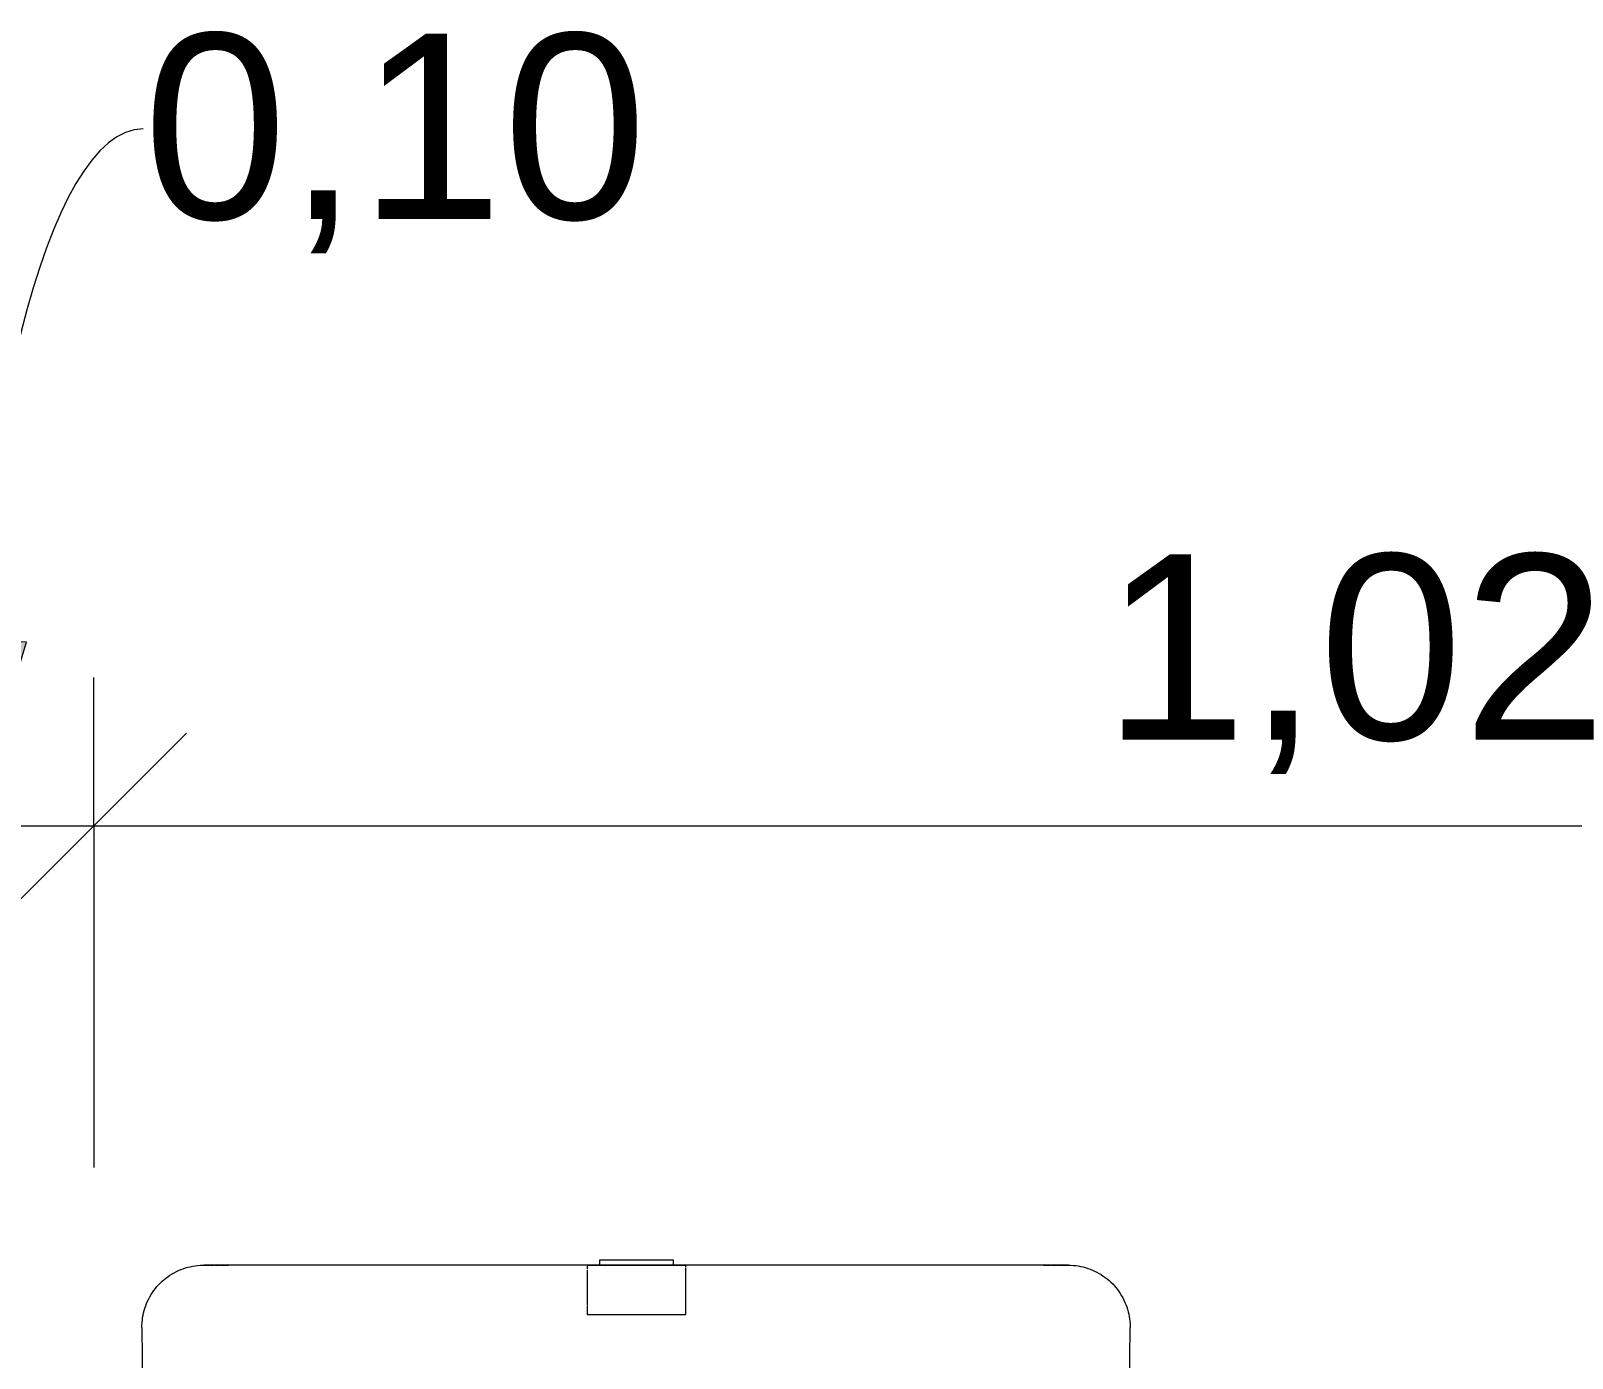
# Model space of a CAD drawing. Header units: metres. Extents: x 34 to 87, y -2.3 to 19.3.
# Drawn here: x 48.781 to 49.405, y 0.743 to 1.28 of the extents above; entities that cross this region are included whole.
import ezdxf

# ---------------------------------------------------------------- set-up
doc = ezdxf.new("R2010")
doc.units = ezdxf.units.M
for name, color, linetype, lineweight in [('A-ANNO-DIMS', 7, 'Continuous', 5), ('A-ANNO-DIMS-25', 7, 'Continuous', 5), ('P-SANR-FIXT', 7, 'Continuous', 5)]:
    doc.layers.add(name, color=color, linetype=linetype, lineweight=lineweight)
doc.styles.add('Arial_1', font='arial.ttf', dxfattribs={"height": 0.075})
doc.dimstyles.new('Diagonal_-_2_mm_Arial_-_PRETO', dxfattribs={"dimscale": 0.3048, "dimtxt": 0.076519, "dimasz": 0.246063, "dimexe": 0.19685, "dimexo": 0.123031, "dimgap": 0.04101, "dimtad": 1, "dimrnd": 0.01, "dimzin": 0, "dimdsep": 46, "dimtxsty": 'Arial_1', "dimblk1": 'OBLIQUE', "dimblk2": 'OBLIQUE', "dimsah": 1, "dimcen": 0.09, "dimdle": 0.19685, "dimazin": 0, "dimtfac": 1, "dimtdec": 4, "dimtix": 1, "dimtmove": 0, "dimatfit": 3, "dimfxl": 1, "dimtvp": 1, "dimtolj": 1, "dimtzin": 0, "dimarcsym": 2})
doc.dimstyles.new('Diagonal_-_2_mm_Arial_-_PRETO_1', dxfattribs={"dimscale": 0.3048, "dimtxt": 0.076519, "dimasz": 0.246063, "dimexe": 0.19685, "dimexo": 0.123031, "dimgap": 0.04101, "dimtad": 1, "dimrnd": 0.01, "dimzin": 0, "dimdsep": 46, "dimtxsty": 'Arial_1', "dimblk1": 'OBLIQUE', "dimblk2": 'OBLIQUE', "dimsah": 1, "dimcen": 0.09, "dimdle": 0.19685, "dimazin": 0, "dimtfac": 1, "dimtdec": 4, "dimtix": 1, "dimtmove": 1, "dimatfit": 3, "dimfxl": 1, "dimtvp": 1, "dimtolj": 1, "dimtzin": 0, "dimarcsym": 2})

# ---------------------------------------------------------------- blocks, each defined once
blk = doc.blocks.new('UT_Bacia com caixa acoplada - UT_Bacia com caixa acoplada-3705348-AA')
at = {"layer": 'P-SANR-FIXT', "color": 253, "true_color": 0xa6a6a6}
for p, q in [((-1.675, 0.781), (-1.67499, 0.781)), ((-1.67436, 0.781), (-1.67421, 0.781)), ((-1.67302, 0.781), (-1.67277, 0.781)), ((-1.66511, 0.781), (-1.665, 0.781)), ((-1.51979, 0.781), (-1.5, 0.781)), ((-1.50497, 0.781), (-1.51979, 0.781)), ((-1.51979, 0.78063), (-1.51979, 0.77952)), ((-1.51428, 0.783), (-1.51479, 0.783)), ((-1.51279, 0.783), (-1.51428, 0.783)), ((-1.5104, 0.783), (-1.51278, 0.783)), ((-1.5073, 0.783), (-1.5104, 0.783)), ((-1.50368, 0.783), (-1.50729, 0.783)), ((-1.5, 0.781), (-1.50497, 0.781)), ((-1.4998, 0.783), (-1.50368, 0.783)), ((-1.49591, 0.783), (-1.49979, 0.783)), ((-1.49979, 0.781), (-1.47979, 0.781)), ((-1.49462, 0.781), (-1.49979, 0.781)), ((-1.4923, 0.783), (-1.49591, 0.783)), ((-1.47979, 0.781), (-1.49462, 0.781)), ((-1.48919, 0.783), (-1.49229, 0.783)), ((-1.4868, 0.783), (-1.48919, 0.783)), ((-1.48531, 0.783), (-1.4868, 0.783)), ((-1.48479, 0.783), (-1.48531, 0.783)), ((-1.47979, 0.78036), (-1.47979, 0.781)), ((-1.47979, 0.7746), (-1.47979, 0.78013)), ((-1.335, 0.781), (-1.3346, 0.781)), ((-1.3346, 0.781), (-1.3342, 0.781)), ((-1.3342, 0.781), (-1.3338, 0.781)), ((-1.32542, 0.781), (-1.32531, 0.781)), ((-1.32504, 0.781), (-1.32501, 0.781)), ((-1.51979, 0.77917), (-1.51979, 0.76481)), ((-1.47979, 0.76441), (-1.47979, 0.77457)), ((-1.51979, 0.76456), (-1.51979, 0.761)), ((-1.47979, 0.761), (-1.47979, 0.76424)), ((-1.7, 0.7558), (-1.6998, 0.731)), ((-1.51979, 0.761), (-1.48247, 0.761)), ((-1.48247, 0.761), (-1.47979, 0.761))]:
    blk.add_line(p, q, dxfattribs=at)
at = {"layer": 'P-SANR-FIXT'}
for p, q in [((-1.675, 0.781), (-1.675, 0.781)), ((-1.51479, 0.783), (-1.51479, 0.781)), ((-1.48479, 0.783), (-1.51479, 0.783)), ((-1.48479, 0.781), (-1.48479, 0.783)), ((-1.3002, 0.731), (-1.3, 0.7558))]:
    blk.add_line(p, q, dxfattribs=at)
at = {"layer": 'P-SANR-FIXT', "color": 254, "true_color": 0xdfdfdf}
for p, q in [((-1.67421, 0.781), (-1.67405, 0.781)), ((-1.67325, 0.781), (-1.67302, 0.781)), ((-1.51979, 0.781), (-1.51911, 0.781)), ((-1.51911, 0.781), (-1.51979, 0.781)), ((-1.51911, 0.781), (-1.51712, 0.781)), ((-1.51712, 0.781), (-1.51911, 0.781)), ((-1.51712, 0.781), (-1.5149, 0.781)), ((-1.5149, 0.781), (-1.51712, 0.781)), ((-1.51479, 0.781), (-1.51428, 0.781)), ((-1.51428, 0.781), (-1.5, 0.781)), ((-1.49979, 0.781), (-1.48479, 0.781)), ((-1.48469, 0.781), (-1.48247, 0.781)), ((-1.48247, 0.781), (-1.48469, 0.781)), ((-1.48247, 0.781), (-1.48048, 0.781)), ((-1.48048, 0.781), (-1.48247, 0.781)), ((-1.48048, 0.781), (-1.47979, 0.781)), ((-1.47979, 0.781), (-1.48048, 0.781)), ((-1.51979, 0.761), (-1.51911, 0.761)), ((-1.51911, 0.761), (-1.51712, 0.761)), ((-1.51712, 0.761), (-1.51394, 0.761)), ((-1.51394, 0.761), (-1.5098, 0.761)), ((-1.50979, 0.761), (-1.50497, 0.761)), ((-1.50497, 0.761), (-1.4998, 0.761)), ((-1.49979, 0.761), (-1.49462, 0.761)), ((-1.49462, 0.761), (-1.4898, 0.761)), ((-1.48979, 0.761), (-1.48565, 0.761)), ((-1.48565, 0.761), (-1.48247, 0.761)), ((-1.48247, 0.761), (-1.48048, 0.761)), ((-1.48048, 0.761), (-1.47979, 0.761))]:
    blk.add_line(p, q, dxfattribs=at)
at = {"layer": 'P-SANR-FIXT', "color": 7, "true_color": 0xf3f3f3}
for p, q in [((-1.5149, 0.781), (-1.51394, 0.781)), ((-1.51394, 0.781), (-1.5149, 0.781)), ((-1.51479, 0.781), (-1.51428, 0.781)), ((-1.51428, 0.781), (-1.51279, 0.781)), ((-1.51394, 0.781), (-1.5098, 0.781)), ((-1.5098, 0.781), (-1.51394, 0.781)), ((-1.51278, 0.781), (-1.5104, 0.781)), ((-1.5104, 0.781), (-1.5073, 0.781)), ((-1.50979, 0.781), (-1.50497, 0.781)), ((-1.50497, 0.781), (-1.50979, 0.781)), ((-1.50729, 0.781), (-1.50368, 0.781)), ((-1.50497, 0.781), (-1.5, 0.781)), ((-1.5, 0.781), (-1.50497, 0.781)), ((-1.50368, 0.781), (-1.5, 0.781)), ((-1.49979, 0.781), (-1.49462, 0.781)), ((-1.49979, 0.781), (-1.49591, 0.781)), ((-1.49462, 0.781), (-1.49979, 0.781)), ((-1.49591, 0.781), (-1.4923, 0.781)), ((-1.49462, 0.781), (-1.4898, 0.781)), ((-1.4898, 0.781), (-1.49462, 0.781)), ((-1.49229, 0.781), (-1.48919, 0.781)), ((-1.48979, 0.781), (-1.48565, 0.781)), ((-1.48565, 0.781), (-1.48979, 0.781)), ((-1.48919, 0.781), (-1.4868, 0.781)), ((-1.4868, 0.781), (-1.48531, 0.781)), ((-1.48565, 0.781), (-1.48469, 0.781)), ((-1.48469, 0.781), (-1.48565, 0.781)), ((-1.48531, 0.781), (-1.48479, 0.781)), ((-1.32704, 0.781), (-1.32681, 0.781))]:
    blk.add_line(p, q, dxfattribs=at)
at = {"layer": 'P-SANR-FIXT', "color": 7, "true_color": 0xfafafa}
blk.add_line((-1.326, 0.781), (-1.32583, 0.781), dxfattribs=at)
at = {"layer": 'P-SANR-FIXT', "flags": 128}
for points in [[(-1.7, 0.7558), (-1.69999, 0.7568), (-1.69993, 0.7578), (-1.69984, 0.75879), (-1.69971, 0.75978), (-1.69954, 0.76077), (-1.69933, 0.76175), (-1.69908, 0.76271), (-1.69879, 0.76367), (-1.69847, 0.76462), (-1.6981, 0.76555), (-1.6977, 0.76646), (-1.69727, 0.76736), (-1.69679, 0.76825), (-1.69629, 0.76911), (-1.69575, 0.76995), (-1.69517, 0.77077), (-1.69456, 0.77156), (-1.69393, 0.77233), (-1.69326, 0.77308), (-1.69256, 0.77379), (-1.69184, 0.77448), (-1.69108, 0.77514), (-1.6903, 0.77577), (-1.6895, 0.77636), (-1.68868, 0.77693), (-1.68783, 0.77746), (-1.68696, 0.77795), (-1.68607, 0.77841), (-1.68517, 0.77884), (-1.68425, 0.77923), (-1.68331, 0.77958), (-1.68236, 0.77989), (-1.6814, 0.78017), (-1.68043, 0.7804), (-1.67945, 0.7806), (-1.67846, 0.78076), (-1.67747, 0.78088), (-1.67647, 0.78096), (-1.67547, 0.781), (-1.675, 0.781)], [(-1.66796, 0.781), (-1.66834, 0.781), (-1.66871, 0.781), (-1.66908, 0.781), (-1.66944, 0.781), (-1.6698, 0.781), (-1.67014, 0.781), (-1.67048, 0.781), (-1.67081, 0.781), (-1.67113, 0.781), (-1.67144, 0.781), (-1.67174, 0.781), (-1.67203, 0.781), (-1.67231, 0.781), (-1.67258, 0.781), (-1.67283, 0.781), (-1.67308, 0.781), (-1.6733, 0.781), (-1.67352, 0.781), (-1.67372, 0.781), (-1.67391, 0.781), (-1.67408, 0.781), (-1.67424, 0.781), (-1.67439, 0.781), (-1.67452, 0.781), (-1.67463, 0.781), (-1.67473, 0.781), (-1.67482, 0.781), (-1.67488, 0.781), (-1.67494, 0.781), (-1.67497, 0.781), (-1.67499, 0.781), (-1.675, 0.781)], [(-1.33203, 0.781), (-1.35383, 0.781), (-1.37586, 0.781), (-1.39809, 0.781), (-1.42048, 0.781), (-1.443, 0.781), (-1.46561, 0.781), (-1.48827, 0.781), (-1.51096, 0.781), (-1.53362, 0.781), (-1.55623, 0.781), (-1.57876, 0.781), (-1.60115, 0.781), (-1.62339, 0.781), (-1.64543, 0.781), (-1.66723, 0.781), (-1.66796, 0.781)], [(-1.32499, 0.781), (-1.325, 0.781), (-1.32503, 0.781), (-1.32507, 0.781), (-1.32512, 0.781), (-1.32519, 0.781), (-1.32528, 0.781), (-1.32538, 0.781), (-1.3255, 0.781), (-1.32564, 0.781), (-1.32578, 0.781), (-1.32595, 0.781), (-1.32612, 0.781), (-1.32632, 0.781), (-1.32652, 0.781), (-1.32674, 0.781), (-1.32697, 0.781), (-1.32722, 0.781), (-1.32748, 0.781), (-1.32775, 0.781), (-1.32803, 0.781), (-1.32832, 0.781), (-1.32862, 0.781), (-1.32894, 0.781), (-1.32926, 0.781), (-1.32959, 0.781), (-1.32993, 0.781), (-1.33028, 0.781), (-1.33064, 0.781), (-1.331, 0.781), (-1.33137, 0.781), (-1.33175, 0.781), (-1.33203, 0.781)], [(-1.32499, 0.781), (-1.32399, 0.78098), (-1.323, 0.78092), (-1.322, 0.78082), (-1.32101, 0.78068), (-1.32003, 0.7805), (-1.31905, 0.78028), (-1.31809, 0.78003), (-1.31713, 0.77973), (-1.31619, 0.7794), (-1.31526, 0.77903), (-1.31435, 0.77862), (-1.31345, 0.77817), (-1.31257, 0.7777), (-1.31171, 0.77718), (-1.31088, 0.77663), (-1.31006, 0.77605), (-1.30927, 0.77544), (-1.30851, 0.7748), (-1.30777, 0.77412), (-1.30706, 0.77342), (-1.30638, 0.77269), (-1.30573, 0.77193), (-1.3051, 0.77115), (-1.30451, 0.77034), (-1.30396, 0.76951), (-1.30343, 0.76866), (-1.30295, 0.76778), (-1.30249, 0.76689), (-1.30207, 0.76598), (-1.30169, 0.76506), (-1.30135, 0.76412), (-1.30104, 0.76317), (-1.30078, 0.7622), (-1.30055, 0.76123), (-1.30036, 0.76025), (-1.30021, 0.75926), (-1.3001, 0.75827), (-1.30003, 0.75727), (-1.3, 0.75627), (-1.3, 0.7558)]]:
    blk.add_lwpolyline(points, dxfattribs=at)
at = {"layer": 'P-SANR-FIXT', "color": 253, "true_color": 0xa6a6a6, "flags": 128}
for points in [[(-1.67499, 0.781), (-1.67497, 0.781), (-1.67493, 0.781), (-1.67487, 0.781)], [(-1.67487, 0.781), (-1.6748, 0.781), (-1.67471, 0.781), (-1.67461, 0.781)], [(-1.67461, 0.781), (-1.67449, 0.781), (-1.67436, 0.781)], [(-1.67405, 0.781), (-1.67387, 0.781), (-1.67368, 0.781), (-1.67347, 0.781), (-1.67325, 0.781)], [(-1.67277, 0.781), (-1.67252, 0.781), (-1.67225, 0.781), (-1.67197, 0.781), (-1.67167, 0.781), (-1.67137, 0.781), (-1.67106, 0.781), (-1.67073, 0.781)], [(-1.6704, 0.781), (-1.67006, 0.781), (-1.66971, 0.781), (-1.66935, 0.781), (-1.66899, 0.781), (-1.66862, 0.781), (-1.66825, 0.781)], [(-1.66787, 0.781), (-1.66748, 0.781), (-1.66709, 0.781), (-1.6667, 0.781), (-1.6663, 0.781), (-1.6659, 0.781), (-1.66551, 0.781), (-1.66511, 0.781)], [(-1.3338, 0.781), (-1.3334, 0.781), (-1.33301, 0.781)], [(-1.33301, 0.781), (-1.33262, 0.781), (-1.33223, 0.781)], [(-1.33185, 0.781), (-1.33148, 0.781), (-1.3311, 0.781)], [(-1.3311, 0.781), (-1.33074, 0.781), (-1.33038, 0.781), (-1.33003, 0.781), (-1.32969, 0.781)], [(-1.32935, 0.781), (-1.32903, 0.781), (-1.32871, 0.781)], [(-1.32871, 0.781), (-1.3284, 0.781), (-1.32811, 0.781), (-1.32782, 0.781), (-1.32755, 0.781)], [(-1.32755, 0.781), (-1.32729, 0.781), (-1.32704, 0.781)], [(-1.32681, 0.781), (-1.32658, 0.781), (-1.32637, 0.781), (-1.32618, 0.781), (-1.326, 0.781)], [(-1.32583, 0.781), (-1.32568, 0.781), (-1.32554, 0.781), (-1.32542, 0.781)], [(-1.32531, 0.781), (-1.32522, 0.781), (-1.32514, 0.781), (-1.32508, 0.781), (-1.32504, 0.781)], [(-1.32501, 0.781), (-1.325, 0.781), (-1.325, 0.781)]]:
    blk.add_lwpolyline(points, dxfattribs=at)
blk = doc.blocks.new('DIMBLOCK9-AA')
at = {"layer": 'A-ANNO-DIMS-25', "lineweight": 20}
blk.add_hatch(color=256, dxfattribs=at).paths.add_polyline_path([(48.75628, 0.95876), (48.77897, 1.03301), (48.7388, 1.03441)])
for p, q in [((48.77897, 1.03301), (48.7388, 1.03441)), ((48.7388, 1.03441), (48.75628, 0.95876)), ((48.75628, 0.95876), (48.77897, 1.03301)), ((48.70628, 0.95876), (48.74378, 0.99626)), ((48.80628, 0.95876), (48.84378, 0.99626)), ((48.70628, 0.95876), (48.66878, 0.92126)), ((48.80628, 0.95876), (48.76878, 0.92126))]:
    blk.add_line(p, q, dxfattribs=at)
at = {"layer": 'A-ANNO-DIMS-25'}
for p, q in [((48.70628, 0.95876), (48.70628, 1.01876)), ((48.80628, 0.95876), (48.80628, 1.01876)), ((48.70628, 0.95876), (48.80628, 0.95876)), ((48.70628, 0.95876), (48.70628, 0.83858)), ((48.80628, 0.95876), (48.80628, 0.8205))]:
    blk.add_line(p, q, dxfattribs=at)
blk.add_ellipse((48.82623, 0.95876), major_axis=(0, 0.28197), ratio=0.248084, start_param=0, end_param=1.570796, dxfattribs=at)
at = {"layer": 'A-ANNO-DIMS-25', "color": 0, "insert": (48.82623, 1.27924), "char_height": 0.075, "width": 0.2429787, "attachment_point": 1, "line_spacing_factor": 0.941778, "style": 'Arial_1'}
blk.add_mtext('0,10', dxfattribs=at)
blk = doc.blocks.new('_Oblique')
at = {"color": 0, "linetype": 'ByBlock', "lineweight": -2}
blk.add_line((-0.5, -0.5), (0.5, 0.5), dxfattribs=at)
blk = doc.blocks.new('DIMBLOCK10-AA')
at = {"layer": 'A-ANNO-DIMS-25'}
for p, q in [((49.82573, 0.95876), (49.82573, 1.1815)), ((48.80628, 0.95876), (48.80628, 1.01876)), ((48.80628, 0.95876), (49.82573, 0.95876)), ((48.80628, 0.95876), (48.80628, 0.8205)), ((49.82573, 0.95876), (49.82573, 0.89876))]:
    blk.add_line(p, q, dxfattribs=at)
at = {"layer": 'A-ANNO-DIMS-25', "lineweight": 20}
for p, q in [((48.80628, 0.95876), (48.84378, 0.99626)), ((49.82573, 0.95876), (49.86323, 0.99626)), ((48.80628, 0.95876), (48.76878, 0.92126)), ((49.82573, 0.95876), (49.78823, 0.92126))]:
    blk.add_line(p, q, dxfattribs=at)
at = {"layer": 'A-ANNO-DIMS-25', "color": 0, "insert": (49.21476, 1.06862), "char_height": 0.075, "width": 0.2429787, "attachment_point": 1, "line_spacing_factor": 0.941778, "style": 'Arial_1'}
blk.add_mtext('1,02', dxfattribs=at)

msp = doc.modelspace()

# ---------------------------------------------------------------- block references
at = {"layer": 'P-SANR-FIXT'}
msp.add_blockref('UT_Bacia com caixa acoplada - UT_Bacia com caixa acoplada-3705348-AA', (50.52573, 0), dxfattribs=at)

# ---------------------------------------------------------------- dimensions: what is measured, and where the dimension line sits
at = {"layer": 'A-ANNO-DIMS'}
dim = msp.add_linear_dim(base=(48.80628, 0.95876), p1=(48.70628, 0.80108), p2=(48.80628, 0.783), dimstyle='Diagonal_-_2_mm_Arial_-_PRETO_1', override={"dimpost": '<>', "dimfxl": 0.101622}, dxfattribs=at)
dim.commit()
dim.dimension.update_dxf_attribs({"geometry": 'DIMBLOCK9-AA', "text_midpoint": (48.94772, 1.22924), "dimtype": 160})
dim = msp.add_linear_dim(base=(49.82573, 0.95876), p1=(48.80628, 0.783), p2=(49.82573, 1.219), dimstyle='Diagonal_-_2_mm_Arial_-_PRETO', override={"dimpost": '<>', "dimfxl": 1.108772}, dxfattribs=at)
dim.commit()
dim.dimension.update_dxf_attribs({"geometry": 'DIMBLOCK10-AA', "text_midpoint": (49.316, 1.00955)})

doc.saveas('drawing.dxf')
